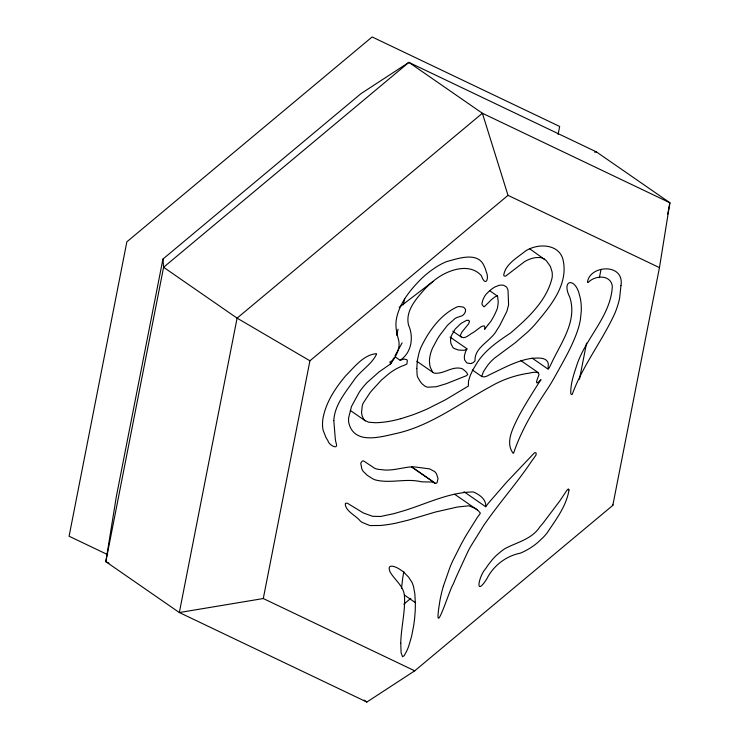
<?xml version="1.0" encoding="UTF-8"?>
<svg xmlns="http://www.w3.org/2000/svg" width="739" height="739" viewBox="0 0 739 739"><rect width="100%" height="100%" fill="white"/><g stroke="black" fill="none" stroke-linecap="round" stroke-linejoin="round"><path stroke-width="1.11" d="M443.382 586.175A108.744 66.279 -55.3 0 0 439.844 601.186A94.851 57.808 -55.3 0 0 439.465 603.717C433.054 643.493 449.515 589.242 453.219 584.143A334.721 204.001 -55.3 0 1 456.434 576.512L467.759 551.857A92.726 56.515 -55.3 0 1 470.826 546.195L483.879 525.17A90.657 55.249 -55.3 0 1 487.232 520.413C501.495 500.395 517.716 481.902 531.424 461.478A116.577 71.046 -55.3 0 1 533.724 458.309L536.061 454.965L536.163 453.229A3.104 1.894 -55.3 0 0 535.793 452.859A2.79 1.7 -55.3 0 0 534.879 452.73A2.984 1.82 -55.3 0 0 534.417 452.868L506.501 482.327L488.137 503.49A59.314 36.146 -55.3 0 0 486.567 505.578L485.652 506.714L485.689 506.113A10.097 6.152 -55.3 0 0 485.745 505.079C485.431 498.511 478.752 494.317 473.366 491.952C447.511 492.192 423.78 505.347 399.217 512.09A235.168 143.32 -55.3 0 1 393.942 513.633L380.603 516.487L372.558 516.302L363.283 512.921L347.395 503.222L345.769 503.213A2.06 1.256 -55.3 0 0 345.289 503.749C345.224 511.194 356.115 515.517 360.42 521.18A66.261 40.386 -55.3 0 0 362.322 522.473L369.879 525.558L380.631 525.475A240.332 146.47 -55.3 0 0 395.402 523.267L408.14 520.182L435.059 512.127L457.275 507.046L468.711 505.799L474.955 508.21A63.656 38.797 -55.3 0 1 478.696 511.176L480.368 513.125L479.278 514.861A40.405 24.627 -55.3 0 0 477.468 517.198L466.05 535.479A315.71 192.408 -55.3 0 0 461.219 544.135L452.647 561.067A112.596 68.625 -55.3 0 0 450.014 567.164L443.372 586.175M469.376 321.567L469.163 322.435A10.078 6.143 -55.3 0 1 468.572 323.839L461.875 332.144L460.48 334.97A2.697 1.644 -55.3 0 0 460.489 336.005C463.963 340.614 469.163 334.397 472.748 332.827A38.77 23.63 -55.3 0 0 476.784 329.954L481.385 326.527L483.999 325.862A2.411 1.469 -55.3 0 1 484.442 326.176L484.673 326.675A5.672 3.455 -55.3 0 1 484.821 328.033A4.563 2.78 -55.3 0 1 484.756 328.606L484.645 329.363L485.329 328.449A33.837 20.627 -55.3 0 1 486.123 327.359L486.456 326.915A70.639 43.047 -55.3 0 1 488.313 324.523M401.48 588.558L402.709 578.277A94.851 57.808 -55.3 0 1 403.337 574.452A109.76 66.889 -55.3 0 1 403.845 571.801M659.456 267.629L669.913 202.772L596.419 151.901L408.889 62.381L361.02 93.604L162.94 259.066L116.291 496.802L105.834 561.668L179.337 612.539L366.867 702.05L414.727 670.827L612.816 505.374L659.456 267.629L508.016 195.345L482.382 113.252L408.889 62.381L163.596 267.269L105.834 561.668L108.966 563.155M667.686 214.088L669.913 202.772L482.382 113.252L237.09 318.139L179.337 612.539L263.287 598.544L309.927 360.798L508.016 195.345M558.111 134.387L559.663 126.461L372.133 36.95L126.849 241.838L69.087 536.228L107.635 554.629M579.478 379.199L586.563 343.108M599.394 277.698L600.936 269.809M472.313 369.962L481.736 376.484C485.274 378.128 488.673 374.83 491.869 373.62C504.626 367.56 517.337 360.475 531.489 358.378C536.92 358.064 546.98 356.567 548.338 363.865C547.645 371.735 548.661 368.983 551.405 363.366C560.975 342.785 577.547 321.216 569.797 297.244C560.855 279.333 575.459 276.885 579.57 295.415A68.976 42.04 -55.3 0 1 580.678 300.413A69.642 42.446 -55.3 0 1 581.27 311.202L580.392 319.571A60.81 37.061 -55.3 0 1 578.452 327.904C572.854 345.787 562.979 361.907 554.01 378.239A209.165 127.477 -55.3 0 1 548.929 386.737C534.999 407.642 521.522 429.442 513.568 453.21L513.051 453.146C505.134 442.661 512.727 428.648 517.623 418.44C523.452 407.134 530.306 396.409 537.059 385.638A146.1 89.04 -55.3 0 1 539.461 381.943C545.419 373.472 532.089 391.744 538.251 376.678C541.595 370.701 532.505 372.216 529.346 373.13C515.489 375.089 502.132 379.68 490.077 386.839C459.381 403.429 430.865 425.756 396.159 433.516C380.64 436.888 354.498 445.072 348.873 423.216A24.341 14.835 -55.3 0 1 348.614 417.868L351.487 406.524L359.163 392.326A47.49 28.941 -55.3 0 1 366.858 382.756L378.941 372.013L390.543 363.939L391.208 360.872M396.723 335.377L398.044 329.261M403.337 304.782L404.658 298.658M468.397 320.366L467.251 320.301A27.657 16.858 -55.3 0 1 466.66 320.301L461.709 323.017A50.076 30.521 -55.3 0 0 459.667 324.652L455.085 329.188L451.538 335.451A7.741 4.72 -55.3 0 0 451.049 336.827L450.707 338.508A18.281 11.14 -55.3 0 0 450.531 340.393L450.882 343.45L452.674 347.062A13.829 8.434 -55.3 0 0 453.894 348.346L458.439 350.055L464.064 350.304A7.39 4.499 -55.3 0 0 465.127 349.926L466.928 349.104A10.651 6.494 -55.3 0 0 465.699 351.441L465.154 353.085A42.631 25.985 -55.3 0 0 464.859 354.055L464.609 355.006A9.071 5.533 -55.3 0 0 464.434 356.032L464.369 356.817A15.473 9.431 -55.3 0 0 464.406 358.498L464.582 359.57A5.607 3.418 -55.3 0 0 464.886 360.29L466.743 362.867L470.069 363.551M389.915 361.787L390.543 363.939L393.859 357.916M394.959 355.902L402.136 342.85M390.543 363.939C395.679 356.909 401.129 348.124 398.349 339.072C396.658 333.077 395.43 326.832 396.15 320.578C398.727 303.895 410.006 290.067 421.636 278.492A75.055 45.744 -55.3 0 1 430.347 271.084L436.038 267.112A64.681 39.416 -55.3 0 1 446.559 261.615C457.82 258.622 477.348 251.38 483.851 265.403A76.32 46.511 -55.3 0 1 485.218 268.58L485.532 269.439A45.116 27.491 -55.3 0 1 486.179 271.647C489.467 278.511 485.615 287.748 481.348 275.629C468.683 261.495 445.137 270.853 432.98 281.467A69.845 42.566 -55.3 0 0 425.184 288.607C416.519 298.436 404.935 310.907 408.575 325.197C413.895 337.16 411.66 352.762 400.132 360.262L395.541 357.085M488.313 324.523L490.326 322.047A12.277 7.482 -55.3 0 0 491.093 320.994L493.587 316.689A69.928 42.613 -55.3 0 0 495.121 313.65L496.95 309.512A12.618 7.695 -55.3 0 0 497.513 307.655L498.068 303.905A46.529 28.359 -55.3 0 0 498.206 301.42L497.578 296.2L489.92 290.861M403.799 604.206L410.866 598.304M399.152 307.396L433.137 281.337M400.132 360.262L404.141 359.071L406.709 359.634A4.988 3.039 -55.3 0 1 407.318 360.586L406.893 364.013L403.743 365.491A29.311 17.865 -55.3 0 0 401.295 366.359L397.453 368.207A59.767 36.423 -55.3 0 0 389.379 373.306L381.444 380.058L372.336 389.97A133.611 81.429 -55.3 0 0 369.971 392.825L363.163 403.198A14.965 9.117 -55.3 0 0 362.258 405.822L361.574 412.168A25.255 15.39 -55.3 0 0 362.064 415.54L363.523 418.995A17.948 10.937 -55.3 0 0 364.844 420.473L368.632 422.209L375.264 422.717A155.061 94.5 -55.3 0 0 400.907 418.625M471.547 363.32L472.406 362.997A5.441 3.316 -55.3 0 0 474.364 361.583L474.743 361.149A1.404 0.859 -55.3 0 0 475.011 360.678C474.392 346.988 491.232 341.169 496.931 329.927A61.873 37.707 -55.3 0 0 499.684 325.64L506.862 311.424L508.589 304.921L508.007 289.984L506.668 287.055L503.869 285.411A22.909 13.958 -55.3 0 0 502.206 285.078L499.37 285.236L495.342 286.778A17.607 10.734 -55.3 0 0 493.643 287.739L491.721 289.069A31.583 19.251 -55.3 0 0 489.163 291.157L486.207 294.15A11.076 6.753 -55.3 0 0 484.775 296.145L483.629 298.251A16.498 10.06 -55.3 0 0 482.761 300.32L481.994 303.359A5.339 3.261 -55.3 0 0 482.087 304.597L483.759 306.685A2.633 1.607 -55.3 0 0 484.387 306.648L489.218 301.909A17.625 10.743 -55.3 0 1 490.511 300.551L491.001 300.08A25.532 15.556 -55.3 0 1 492.516 298.732L495.112 296.838A9.949 6.069 -55.3 0 1 496.266 296.256A11.002 6.706 -55.3 0 1 496.691 296.08L497.042 295.979A1.192 0.721 -55.3 0 1 497.458 296.08M400.898 418.708L411.808 415.189A251.399 153.213 -55.3 0 0 428.066 408.593L445.682 399.66L468.397 386.054L468.48 381.102L470.013 376.216A42.197 25.717 -55.3 0 1 472.997 369.786L473.985 368.004A31.971 19.482 -55.3 0 1 475.417 365.657C483.417 351.219 497.171 341.963 510.538 333.012C527.914 318.149 547.008 300.496 552.181 277.402A28.516 17.385 -55.3 0 0 552.098 271.961L550.379 266.419L546.278 260.627L529.632 248.757M594.664 152.188L596.419 151.901M435.188 483.288L435.447 483.361A2.697 1.644 -55.3 0 0 436.084 483.306L436.583 483.075A1.219 0.748 -55.3 0 0 437.054 482.622L438.024 478.549L436.5 473.865A29.92 18.235 -55.3 0 0 434.689 471.593L429.59 468.877L414.32 466.891A87.137 53.106 -55.3 0 0 408.03 467.168L395.596 469.293A103.811 63.268 -55.3 0 1 391.245 469.838A106.314 64.792 -55.3 0 1 385.573 470.078L377.989 469.311A52.303 31.879 -55.3 0 1 374.571 468.221L363.911 461.127A5.672 3.455 -55.3 0 0 363.468 460.924L362.267 461.071L361.057 462.669A2.734 1.663 -55.3 0 0 360.771 463.427L361.814 468.803A29.643 18.069 -55.3 0 0 363.348 471.51L367.301 475.353L372.567 478.715A73.789 44.968 -55.3 0 0 375.172 479.879C390.21 483.814 405.979 478.078 421.239 481.745A59.554 36.294 -55.3 0 0 423.022 481.856L432.472 482.05L435.188 483.288L411.623 466.983M263.287 598.544L414.727 670.827M309.927 360.798L237.09 318.139L163.596 267.269L162.94 259.066M544.708 259.195L540.542 257.514L536.108 257.569A41.55 25.329 -55.3 0 0 531.027 258.733L529.309 259.334A31.481 19.186 -55.3 0 0 524.45 261.726L505.744 276.053A2.947 1.792 -55.3 0 1 504.876 276.146L504.404 275.989A4.009 2.439 -55.3 0 1 503.702 275.241C505.264 264.1 517.762 257.394 525.808 250.789A30.419 18.54 -55.3 0 1 529.891 248.692C542.408 243.214 560.883 245.357 563.441 261.661C567.848 286.178 549.336 307.369 534.694 324.818A96.929 59.074 -55.3 0 1 527.6 332.079L514.963 342.97L495.01 357.759A28.913 17.625 -55.3 0 0 489.458 363.145A27.445 16.72 -55.3 0 0 487.417 365.676L484.608 369.851A51.49 31.38 -55.3 0 0 483.269 372.105L481.736 376.484M532.154 358.129L548.172 369.214M520.589 360.401L538.491 372.789M452.748 331.155L461.228 337.03M450.097 337.095L467.057 348.836M416.916 361.316L432.943 372.401M350.295 410.431L365.371 420.87M463.972 491.712L485.643 506.714M454.688 494.28L477.302 509.928M411.752 466.928L434.366 482.576M404.316 594.978L415.623 602.802M364.041 700.092L366.867 702.05M612.733 504.349L612.816 505.374M469.385 321.345A1.284 0.776 -55.3 0 0 469.33 321.068L469.117 320.754A3.778 2.3 -55.3 0 0 468.397 320.375M471.547 363.32A8.988 5.478 -55.3 0 1 470.078 363.551M416.814 368.465L417.101 374.876A20.729 12.637 -55.3 0 0 417.757 377.343L420.556 382.026A69.448 42.326 -55.3 0 0 422.375 384.095L425.119 386.248A22.733 13.856 -55.3 0 0 427.761 387.19L436.213 386.756L446.393 383.67L466.485 375.671L467.713 374.525L466.872 372.89A50.714 30.909 -55.3 0 0 465.552 371.347L462.725 369.057A19.445 11.852 -55.3 0 0 460.813 368.336C451.474 366.313 443.446 374.396 434.301 373.149A11.824 7.205 -55.3 0 1 432.721 372.207L430.274 367.274A42.095 25.662 -55.3 0 1 429.719 364.632L429.451 361.075A25.274 15.408 -55.3 0 1 429.636 358.221L430.2 355.071A29.911 18.226 -55.3 0 1 432.527 348.115L437.322 339.146A73.429 44.746 -55.3 0 1 440.084 334.887L447.409 325.372L454.993 318.537A14.752 8.988 -55.3 0 1 457.062 317.447L461.598 315.987A5.044 3.076 -55.3 0 0 463.741 314.417L463.981 314.14A4.277 2.605 -55.3 0 0 464.591 313.29L465.154 312.172A11.427 6.965 -55.3 0 0 465.478 311.341L465.533 309.558L464.48 308.061A15.87 9.672 -55.3 0 0 463.048 307.036L459.021 306.509A18.17 11.076 -55.3 0 0 456.831 307.018C440.111 315.017 428.712 331.183 420.897 347.487A50.141 30.558 -55.3 0 0 418.948 353.14L417.323 360.604L416.814 368.465M333.806 420.556L335.349 439.474A60.053 36.599 -55.3 0 0 336.097 442.966C338.952 450.79 328.55 444.841 327.95 440.712A114.333 69.678 -55.3 0 1 325.899 437.322L323.146 430.347A38.465 23.445 -55.3 0 1 322.998 418.311C325.973 402.099 335.441 387.864 345.944 375.504C354.48 366.997 363.56 354.766 376.363 353.667L376.604 353.99C371.809 364.53 360.17 370.729 353.787 380.465C345.316 392.575 334.601 405.12 333.806 420.556M400.769 643.216L401.083 652.685L402.552 656.749L404.242 655.641L406.829 650.819A48.672 29.662 -55.3 0 0 408.704 646.182L411.586 636.399L413.581 626.155A147.015 89.595 -55.3 0 0 414.69 617.647L415.142 611.92A147.209 89.715 -55.3 0 0 415.355 603.652L414.865 593.999L413.535 586.609A49.855 30.382 -55.3 0 0 411.845 582.166L408.51 577.011L403.559 572.014A68.579 41.8 -55.3 0 0 400.834 570.092C397.111 567.127 385.832 562.074 390.127 572.014C394.885 580.309 404.224 586.36 404.519 596.798C405.258 612.372 401.055 627.67 400.769 643.216M620.963 285.642L619.587 298.344A63.554 38.733 -55.3 0 1 614.783 313.512C602.276 340.818 583.293 364.789 572.707 393.065C572.3 395.642 570.536 394.663 570.748 392.548C570.711 383.587 573.575 374.867 576.402 366.461C585.011 338.379 611.005 316.329 612.317 286.205C610.728 274.345 594.913 275.259 588.318 282.363A1.801 1.099 -55.3 0 1 587.468 282.307C589.463 264.922 624.788 262.724 620.963 285.642M569.002 490.003C566.443 506.049 555.913 519.591 547.165 532.856A41.033 25.006 -55.3 0 1 543.405 537.188L537.392 542.805A53.688 32.719 -55.3 0 1 528.801 548.911L525.263 550.878A65.716 40.054 -55.3 0 1 520.21 553.206C505.901 556.005 493.273 565.889 486.807 578.868C474.512 598.193 478.687 575.921 485.8 568.522A41.846 25.505 -55.3 0 1 488.239 564.855L492.045 559.986A39.232 23.916 -55.3 0 1 496.719 555.109L500.885 551.571A52.654 32.091 -55.3 0 1 505.31 548.403C517.365 542.14 531.914 539.165 539.904 526.824A94.897 57.836 -55.3 0 0 543.627 522.39L559.885 500.802L566.952 490.206L568.356 488.913L569.002 490.003"/></g></svg>
